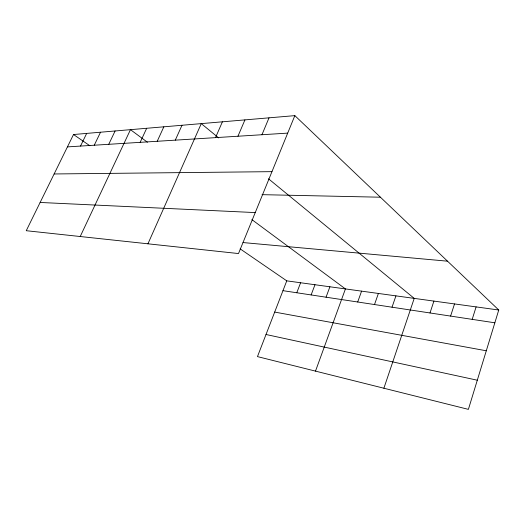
<?xml version="1.0" encoding="UTF-8"?>
<svg xmlns="http://www.w3.org/2000/svg" width="525" height="525" viewBox="0 0 525 525"><rect width="100%" height="100%" fill="white"/><g stroke="black" fill="none" stroke-linecap="round" stroke-linejoin="round"><path stroke-width="0.79" d="M294.847 115.631L238.507 253.555L26.25 230.711L73.513 134.525L294.847 115.631L498.75 310.012L468.392 409.369L257.467 356.606L286.762 280.849L240.155 248.87M472.192 319.364L476.109 306.895M450.601 316.089L454.519 303.923M429.995 312.966L433.913 301.094M383.887 388.231L414.225 298.384L268.498 178.789M392.024 307.204L395.935 295.864M374.502 304.546L378.4 293.455M357.696 302L361.581 291.139M315.499 371.123L345.43 288.921L251.869 219.607M326.051 297.202L329.903 286.781M311.135 294.938L314.974 284.727M296.783 292.76L300.602 282.752M261.962 134.728L269.023 117.836M237.95 136.231L244.932 119.89M215.506 137.635L222.397 121.82M147.945 243.81L201.272 123.618L218.695 137.917M175.291 140.149L182.004 125.265M157.218 141.278L163.839 126.814M140.155 142.347L146.685 128.284M80.22 236.519L130.463 129.668L147.42 142.229M108.754 144.309L115.1 130.974M94.27 145.215L100.524 132.221M80.515 146.075L86.678 133.403M67.436 146.895L287.707 133.12M54.134 173.965L271.963 171.655M262.047 194.663L380.422 197.21M40.136 202.46L255.242 212.586M243.036 242.563L447.536 261.188M286.762 280.849L498.75 310.012M282.962 290.666L494.845 322.796M274.687 312.08L486.294 350.779M266.017 334.497L477.304 380.205M73.513 134.525L89.867 145.747"/></g></svg>
